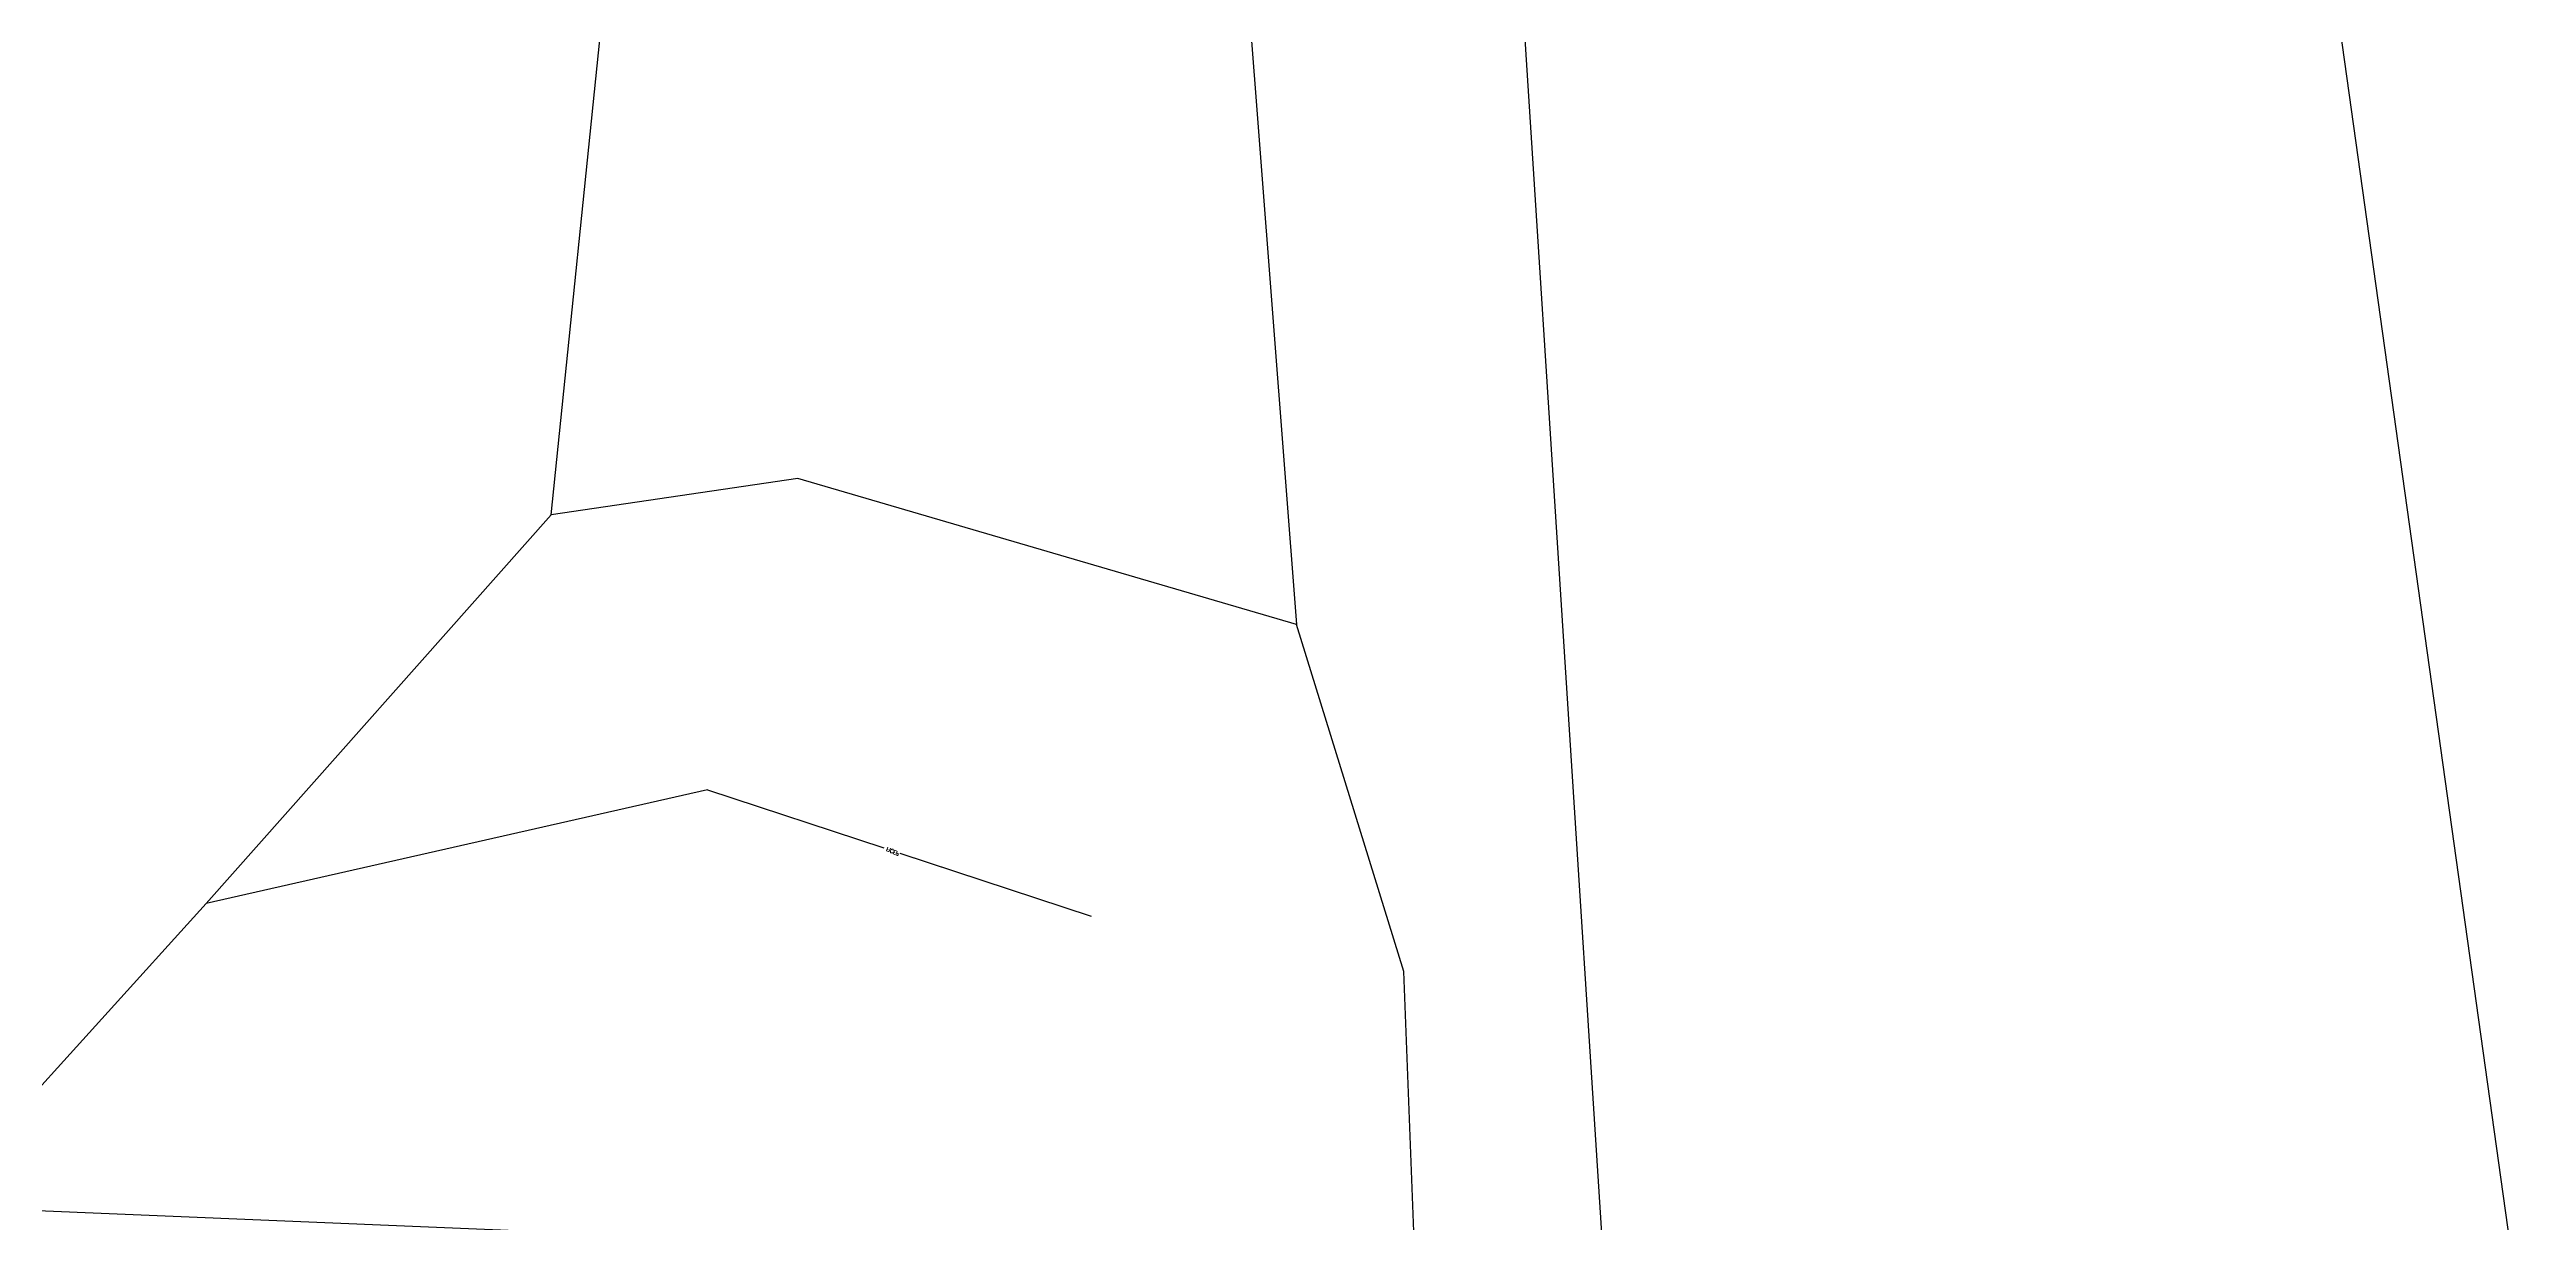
# Model space of a CAD drawing. Header units: inches. Extents: x -347369 to -260369, y 119522 to 149869.
# Drawn here: x -283623.4 to -283284.8, y 134263.8 to 134424.2 of the extents above; entities that cross this region are included whole.
import ezdxf

# ---------------------------------------------------------------- set-up
doc = ezdxf.new("R2010")
doc.units = ezdxf.units.IN
doc.header["$LTSCALE"] = 300
doc.layers.add('MACCHINA', color=40, linetype='Continuous')
doc.styles.get("Standard").update_dxf_attribs({"font": 'romans.shx'})

# ---------------------------------------------------------------- blocks, each defined once
blk = doc.blocks.new('A$C54990A90')
at = {"layer": 'MACCHINA', "color": 7, "linetype": 'Continuous'}
for p, q in [((491.75, -289.28), (423.59, -35.86)), ((491.75, -289.28), (423.59, -35.86)), ((281.46, -87.84), (303.29, -145.23)), ((281.46, -87.84), (303.29, -145.23)), ((312.24, -96.05), (394.26, -330)), ((312.24, -96.05), (394.26, -330)), ((105.56, -194.33), (239.91, -130.53)), ((105.56, -194.33), (239.91, -130.53)), ((303.29, -145.23), (308.32, -194.65)), ((303.29, -145.23), (308.32, -194.65)), ((246.18, -187.05), (266.89, -168.91)), ((246.27, -186.97), (266.89, -168.91)), ((225.35, -205.31), (244.45, -188.57)), ((225.35, -205.31), (244.45, -188.57)), ((156.19, -217.78), (105.56, -194.33)), ((156.19, -217.78), (105.56, -194.33)), ((308.32, -194.65), (253.35, -239.68)), ((308.32, -194.65), (253.35, -239.68)), ((336.83, -279.41), (308.32, -194.65)), ((336.83, -279.41), (308.32, -194.65)), ((225.35, -205.31), (156.19, -217.78)), ((225.35, -205.31), (156.19, -217.78)), ((220.39, -248.26), (156.19, -217.78)), ((220.39, -248.26), (156.19, -217.78)), ((253.35, -239.68), (220.39, -248.26)), ((253.35, -239.68), (220.39, -248.26)), ((220.39, -248.26), (265.14, -329.61)), ((220.39, -248.26), (265.14, -329.61))]:
    blk.add_line(p, q, dxfattribs=at)
at = {"layer": 'MACCHINA', "color": 7, "linetype": 'Continuous', "width": 0.85}
blk.add_text('FICEP', height=0.547, rotation=45.9406, dxfattribs=at).set_placement((244.94, -188.51))

msp = doc.modelspace()

# ---------------------------------------------------------------- block references
at = {"layer": 'MACCHINA', "xscale": -1, "rotation": 203.0018777434616}
msp.add_blockref('A$C54990A90', (-283660.65, 134045.893), dxfattribs=at)

doc.saveas('drawing.dxf')
